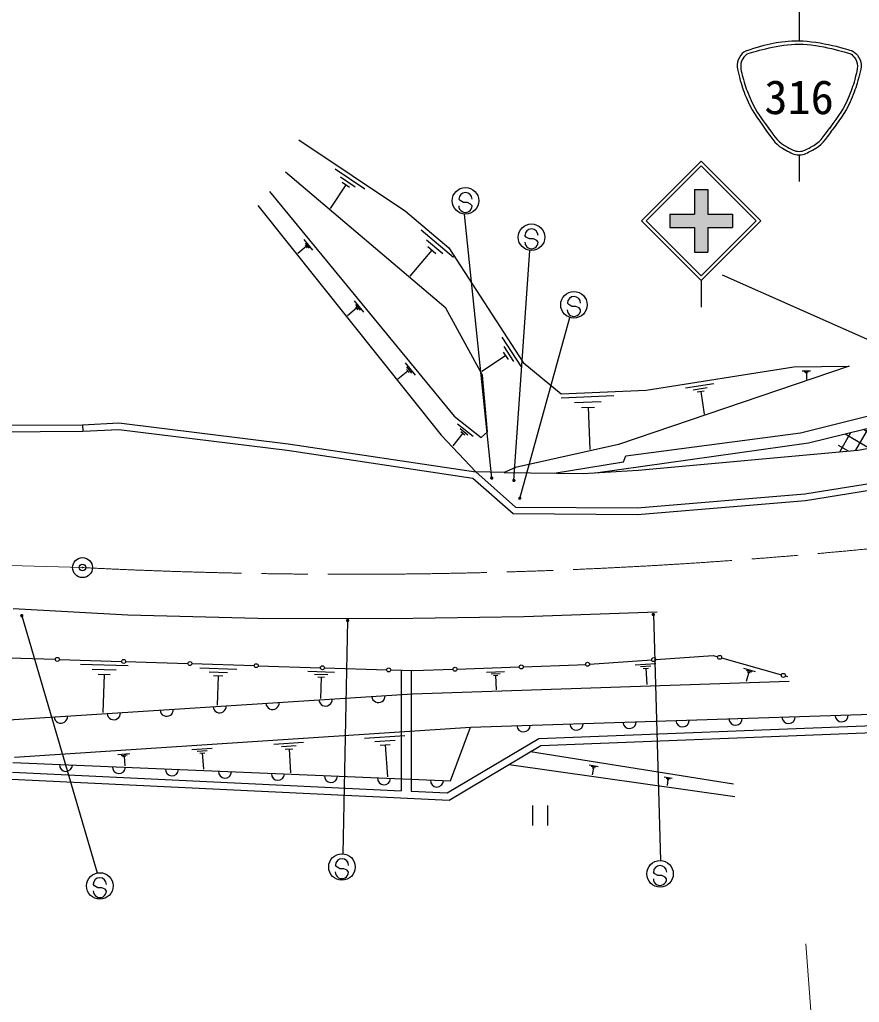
# Model space of a CAD drawing. Units: millimetres, scale not verified. Extents: x 40000 to 680000, y 20000 to 380000.
# Drawn here: x 461992 to 525306, y 243181 to 317290 of the extents above; entities that cross this region are included whole.
import ezdxf
from ezdxf.enums import TextEntityAlignment as Align

# ---------------------------------------------------------------- set-up
doc = ezdxf.new("R2010")
doc.units = ezdxf.units.MM
doc.header["$LTSCALE"] = 1000
doc.header["$PDMODE"] = 32
doc.header["$PDSIZE"] = 500
doc.linetypes.add('CHAIN', pattern=[18.5, 12, -1.5, 3.5, -1.5])
for name, color, linetype, lineweight in [('S-BGD', 7, 'Continuous', 25), ('S-BMK', 2, 'CHAIN', 13), ('S-BMK-SRVR', 3, 'Continuous', 25), ('S-STR-HTXT', 7, 'Continuous', 13), ('S-STR-STRC', 7, 'Continuous', 25)]:
    doc.layers.add(name, color=color, linetype=linetype, lineweight=lineweight)
doc.styles.add('ＭＳ ゴシック', font='')
doc.styles.get('ＭＳ ゴシック').set_extended_font_data('MS Gothic')

msp = doc.modelspace()

# ---------------------------------------------------------------- hatches: boundary and pattern name
at = {"layer": 'S-BGD'}
h = msp.add_hatch(dxfattribs=at)
h.set_pattern_fill('USER', color=256, style=0, pattern_type=2)
h.set_pattern_definition([(60, (527611, 285255), (-866.03, 500), []), (150, (527611, 285255), (-500, -866.03), [])])
h.paths.add_polyline_path([(527611, 285255), (527226, 286795), (523554, 285885), (523825, 284703), (525204, 284829)])
at = {"layer": 'S-STR-STRC'}
for points in [[(511025, 302611), (512886, 302610), (512886, 304470), (513886, 304470), (513886, 302610), (515745, 302610), (515745, 301610), (513885, 301610), (513885, 299750), (512885, 299750), (512885, 301610), (511025, 301611)], [(497629, 282838), (497608, 282843), (497586, 282844), (497564, 282842), (497543, 282835), (497524, 282825), (497506, 282812), (497491, 282797), (497480, 282778), (497471, 282758), (497466, 282737), (497465, 282715), (497467, 282694), (497473, 282673), (497483, 282653), (497496, 282636), (497512, 282621), (497530, 282609), (497550, 282600), (497572, 282595), (497593, 282594), (497615, 282597), (497636, 282603), (497655, 282613), (497673, 282626), (497688, 282642), (497700, 282660), (497708, 282680), (497713, 282701), (497715, 282723), (497712, 282745), (497706, 282765), (497696, 282785), (497683, 282802), (497667, 282817), (497649, 282829)], [(499300, 282663), (499279, 282668), (499257, 282669), (499236, 282667), (499215, 282660), (499195, 282650), (499178, 282637), (499163, 282622), (499151, 282603), (499142, 282583), (499137, 282562), (499136, 282540), (499139, 282519), (499145, 282498), (499155, 282478), (499168, 282461), (499184, 282446), (499202, 282434), (499222, 282425), (499243, 282420), (499265, 282419), (499287, 282422), (499307, 282428), (499327, 282438), (499344, 282451), (499359, 282467), (499371, 282485), (499380, 282505), (499385, 282526), (499386, 282548), (499384, 282570), (499377, 282590), (499367, 282610), (499354, 282627), (499339, 282642), (499320, 282654)], [(499744, 281320), (499723, 281325), (499701, 281326), (499679, 281323), (499658, 281317), (499639, 281307), (499621, 281294), (499606, 281278), (499595, 281260), (499586, 281240), (499581, 281219), (499580, 281197), (499582, 281175), (499588, 281155), (499598, 281135), (499611, 281118), (499627, 281103), (499645, 281091), (499665, 281082), (499687, 281077), (499708, 281076), (499730, 281078), (499751, 281085), (499770, 281094), (499788, 281108), (499803, 281123), (499815, 281142), (499823, 281162), (499828, 281183), (499830, 281205), (499827, 281226), (499821, 281247), (499811, 281267), (499798, 281284), (499782, 281299), (499764, 281311)], [(462193, 272462), (462172, 272467), (462150, 272469), (462128, 272466), (462108, 272460), (462088, 272450), (462071, 272437), (462056, 272421), (462044, 272403), (462035, 272383), (462030, 272362), (462029, 272340), (462031, 272318), (462038, 272297), (462047, 272278), (462060, 272261), (462076, 272246), (462095, 272234), (462115, 272225), (462136, 272220), (462158, 272219), (462179, 272221), (462200, 272228), (462220, 272237), (462237, 272250), (462252, 272266), (462264, 272285), (462272, 272305), (462277, 272326), (462279, 272347), (462276, 272369), (462270, 272390), (462260, 272409), (462247, 272427), (462231, 272442), (462213, 272454)], [(486759, 272097), (486737, 272102), (486716, 272103), (486694, 272100), (486673, 272094), (486654, 272084), (486636, 272071), (486621, 272056), (486609, 272037), (486601, 272017), (486596, 271996), (486594, 271974), (486597, 271953), (486603, 271932), (486613, 271912), (486626, 271895), (486642, 271880), (486660, 271868), (486680, 271859), (486701, 271854), (486723, 271853), (486745, 271856), (486766, 271862), (486785, 271872), (486803, 271885), (486818, 271901), (486830, 271919), (486838, 271939), (486843, 271960), (486844, 271982), (486842, 272003), (486836, 272024), (486826, 272044), (486813, 272061), (486797, 272076), (486779, 272088)], [(509810, 272545), (509789, 272550), (509767, 272552), (509746, 272549), (509725, 272543), (509706, 272533), (509688, 272520), (509673, 272504), (509661, 272486), (509653, 272466), (509648, 272445), (509646, 272423), (509649, 272401), (509655, 272380), (509665, 272361), (509678, 272343), (509694, 272328), (509712, 272317), (509732, 272308), (509753, 272303), (509775, 272302), (509797, 272304), (509817, 272310), (509837, 272320), (509854, 272333), (509869, 272349), (509881, 272367), (509890, 272387), (509895, 272409), (509896, 272430), (509894, 272452), (509887, 272473), (509878, 272492), (509865, 272510), (509849, 272525), (509830, 272537)]]:
    msp.add_hatch(color=256, dxfattribs=at).paths.add_polyline_path(points)

# ---------------------------------------------------------------- linework, layer by layer
at = {"layer": 'S-BGD'}
for p, q in [((483030, 308235), (491090, 302836)), ((494116, 295532), (482026, 305783)), ((485777, 306034), (488009, 304538)), ((486185, 305437), (487301, 304689)), ((486594, 304840), (485398, 303054)), ((486315, 305027), (486873, 304653)), ((480839, 304320), (494759, 287379)), ((479958, 303279), (493763, 285946)), ((491090, 302836), (494350, 300071)), ((492262, 301448), (494713, 299369)), ((483591, 300179), (482965, 299664)), ((483426, 300699), (484069, 299916)), ((483509, 300439), (483830, 300047)), ((483511, 300277), (483671, 300081)), ((492667, 300683), (493893, 299644)), ((492766, 300178), (493379, 299659)), ((493072, 299918), (491410, 297958)), ((494350, 300071), (499958, 291437)), ((487214, 296088), (487915, 295235)), ((487304, 295805), (487655, 295378)), ((487394, 295521), (486712, 294961)), ((487307, 295628), (487482, 295415)), ((496880, 290472), (494116, 295532)), ((498356, 293353), (499819, 291101)), ((498454, 292216), (498820, 291653)), ((498496, 292644), (499228, 291517)), ((491060, 291408), (491820, 290483)), ((498637, 291934), (496835, 290764)), ((499958, 291437), (502828, 289063)), ((491255, 290793), (490515, 290185)), ((491158, 291100), (491538, 290638)), ((491160, 290909), (491350, 290678)), ((524530, 291150), (507158, 285255)), ((509244, 289350), (520356, 291098)), ((520356, 291098), (524530, 291150)), ((520879, 286119), (539016, 290727)), ((520986, 290806), (521635, 290814)), ((521149, 290743), (521474, 290747)), ((521231, 290679), (521393, 290681)), ((521312, 290680), (521319, 290161)), ((497272, 286194), (496880, 290472)), ((512210, 289513), (514341, 289848)), ((521465, 285367), (541249, 290271)), ((502828, 289063), (509244, 289350)), ((512776, 289383), (513842, 289551)), ((513076, 289212), (513609, 289296)), ((513343, 289254), (513611, 287549)), ((502822, 288763), (506805, 288941)), ((503836, 288409), (505827, 288498)), ((525204, 284829), (546651, 288630)), ((504351, 288033), (505347, 288077)), ((504849, 288055), (504992, 284869)), ((466741, 286744), (469480, 286875)), ((469480, 286875), (482228, 285310)), ((494759, 287379), (496793, 285779)), ((494997, 286810), (496185, 285876)), ((434371, 286579), (466741, 286744)), ((434469, 286080), (466754, 286245)), ((466741, 286744), (466754, 286245)), ((466754, 286245), (469461, 286373)), ((469461, 286373), (482161, 284814)), ((495404, 286105), (494657, 285155)), ((495200, 286458), (495794, 285991)), ((495255, 286222), (495552, 285989)), ((496793, 285779), (497272, 286194)), ((507706, 284400), (520879, 286119)), ((493763, 285946), (496392, 283197)), ((505421, 283121), (521465, 285367)), ((482161, 284814), (496171, 282724)), ((482228, 285310), (496392, 283197)), ((507158, 285255), (499384, 283507)), ((508618, 283316), (525204, 284829)), ((502297, 283092), (507529, 283937)), ((507529, 283937), (507706, 284400)), ((496392, 283197), (499392, 280536)), ((498524, 283142), (496392, 283197)), ((499384, 283507), (498524, 283142)), ((498524, 283142), (504480, 283064)), ((504480, 283064), (508618, 283316)), ((521192, 281520), (532141, 283301)), ((496171, 282724), (499200, 280038)), ((521253, 281024), (532227, 282808)), ((508554, 280471), (521192, 281520)), ((508573, 279970), (521253, 281024)), ((499392, 280536), (508554, 280471)), ((499200, 280038), (508573, 279970)), ((461508, 272873), (470137, 272417)), ((470137, 272417), (479943, 272150)), ((479943, 272150), (489978, 272124)), ((489978, 272124), (500005, 272279)), ((500005, 272279), (510052, 272635)), ((459986, 269201), (462072, 269135)), ((462072, 269135), (464684, 269052)), ((464984, 269043), (469681, 268894)), ((509949, 269036), (514282, 269337)), ((514282, 269337), (514625, 269240)), ((514913, 269159), (519436, 267880)), ((466581, 268692), (470177, 268578)), ((467469, 268304), (469266, 268247)), ((469981, 268884), (474679, 268735)), ((474979, 268726), (479676, 268577)), ((475589, 268406), (478355, 268319)), ((479976, 268567), (484674, 268418)), ((484974, 268409), (489671, 268260)), ((491678, 268196), (494669, 268300)), ((494968, 268310), (499666, 268473)), ((499965, 268483), (504044, 268624)), ((504044, 268624), (504661, 268668)), ((504961, 268688), (509649, 269015)), ((508413, 268628), (509954, 268735)), ((508809, 268501), (509579, 268554)), ((509013, 268360), (509398, 268387)), ((509205, 268374), (509291, 267141)), ((516580, 268376), (517445, 268131)), ((467907, 267930), (468806, 267902)), ((468356, 267916), (468265, 265040)), ((476272, 268108), (477655, 268064)), ((476609, 267820), (477300, 267798)), ((476954, 267809), (476884, 265596)), ((483727, 268148), (485744, 268084)), ((484225, 267931), (485234, 267899)), ((484471, 267721), (484975, 267705)), ((484723, 267713), (484672, 266099)), ((489971, 268250), (491678, 268196)), ((490752, 268226), (490753, 266392)), ((491517, 268201), (491518, 266441)), ((497195, 268087), (498547, 268134)), ((497538, 267964), (498214, 267987)), ((497712, 267834), (498049, 267846)), ((497880, 267840), (497918, 266759)), ((516964, 268080), (516768, 267388)), ((516772, 268228), (517205, 268106)), ((516856, 268111), (517072, 268050)), ((519725, 267798), (519907, 267746)), ((491608, 266447), (520020, 267402)), ((490753, 266392), (490753, 263599)), ((491518, 266441), (491519, 263650)), ((495985, 263946), (528068, 264970)), ((461606, 261664), (495985, 263946)), ((494489, 259875), (495985, 263946)), ((501132, 263074), (529010, 264172)), ((487996, 263115), (491036, 263317)), ((490753, 263599), (490755, 260033)), ((491519, 263650), (491520, 260000)), ((501287, 262554), (529031, 263647)), ((474975, 262251), (476516, 262353)), ((481149, 262661), (483401, 262810)), ((481727, 262473), (482853, 262548)), ((488776, 262862), (490297, 262963)), ((489177, 262583), (489937, 262633)), ((489557, 262608), (489718, 260176)), ((494238, 258973), (501132, 263074)), ((494370, 258440), (501287, 262554)), ((469406, 261881), (470306, 261941)), ((469637, 261806), (470087, 261836)), ((469756, 261724), (469981, 261739)), ((469868, 261731), (469916, 261011)), ((475370, 262122), (476141, 262174)), ((475573, 261981), (475958, 262007)), ((475766, 261994), (475848, 260761)), ((482024, 262266), (482587, 262304)), ((482305, 262285), (482425, 260484)), ((500512, 262093), (515807, 259648)), ((461488, 261267), (494489, 259875)), ((498892, 261129), (515912, 258709)), ((504926, 261083), (505615, 260973)), ((505087, 260987), (505432, 260932)), ((505249, 260891), (505160, 260339)), ((505162, 260904), (505335, 260877)), ((461444, 260532), (490755, 259139)), ((510601, 260176), (511194, 260082)), ((460086, 260070), (494370, 258440)), ((490755, 260033), (490755, 259139)), ((491520, 260000), (491520, 259102)), ((510740, 260093), (511036, 260046)), ((510878, 260011), (510803, 259537)), ((510804, 260022), (510952, 259999)), ((491520, 259102), (494238, 258973)), ((500670, 258022), (500670, 256522)), ((501795, 258022), (501795, 256522))]:
    msp.add_line(p, q, dxfattribs=at)
msp.add_lwpolyline([(428467, 266150), (460764, 264456), (491608, 266447)], dxfattribs=at)
for centre in [(464834, 269048), (469831, 268889), (509799, 269025), (514769, 269200), (474829, 268731), (479826, 268572), (484824, 268414), (489821, 268255), (494818, 268305), (499815, 268478), (504811, 268678), (519580, 267839)]:
    msp.add_circle(centre, 150, dxfattribs=at)
for centre, start, end in [((485055, 266024), 183.69346, 3.69346), ((489047, 266282), 183.69346, 3.69346), ((477072, 265509), 183.69346, 3.69346), ((481063, 265766), 183.69346, 3.69346), ((465097, 264736), 183.69346, 3.69346), ((469088, 264993), 183.69346, 3.69346), ((473080, 265251), 183.69346, 3.69346), ((515975, 264584), 181.82772, 1.82772), ((519973, 264712), 181.82772, 1.82772), ((523971, 264839), 181.82772, 1.82772), ((499983, 264074), 181.82772, 1.82772), ((503981, 264202), 181.82772, 1.82772), ((507979, 264329), 181.82772, 1.82772), ((511977, 264457), 181.82772, 1.82772), ((465484, 261099), 177.5843, 357.5843), ((469481, 260930), 177.5843, 357.5843), ((473477, 260762), 177.5843, 357.5843), ((477474, 260593), 177.5843, 357.5843), ((481470, 260424), 177.5843, 357.5843), ((485466, 260256), 177.5843, 357.5843), ((489463, 260087), 177.5843, 357.5843), ((493459, 259919), 177.5843, 357.5843)]:
    msp.add_arc(centre, 500, start, end, dxfattribs=at)
at = {"layer": 'S-BMK'}
msp.add_line((366778, 278949), (466733, 275967), dxfattribs=at)
msp.add_arc((486831, 675462), 400000, 267.11997, 281.44392, dxfattribs=at)
at = {"layer": 'S-BMK-SRVR'}
msp.add_circle((466733, 275967), 750, dxfattribs=at)
msp.add_point((466733, 275967), dxfattribs=at)
at = {"layer": 'S-STR-HTXT'}
msp.add_line((521265, 247591), (522178, 235880), dxfattribs=at)
at = {"layer": 'S-STR-STRC'}
for p, q in [((520763, 332104), (520763, 315694)), ((520763, 307089), (520763, 305089)), ((508884, 302110), (513384, 306610)), ((509238, 302111), (513384, 306257)), ((517885, 302110), (513385, 306610)), ((517532, 302110), (513387, 306255)), ((512886, 304470), (513886, 304470)), ((512886, 304470), (512886, 302610)), ((513886, 304470), (513886, 302610)), ((495206, 303640), (495107, 303758)), ((495451, 303501), (495206, 303640)), ((495752, 303499), (495451, 303501)), ((495997, 303387), (495752, 303499)), ((496103, 303251), (495997, 303387)), ((497592, 282707), (495546, 302631)), ((511025, 302611), (511025, 301611)), ((511025, 302611), (512886, 302610)), ((513886, 302610), (515745, 302610)), ((515745, 302610), (515745, 301610)), ((508885, 302110), (513384, 297610)), ((509238, 302111), (513384, 297964)), ((513385, 297610), (517885, 302110)), ((513385, 297963), (517532, 302110)), ((500186, 300893), (500086, 301011)), ((500431, 300754), (500186, 300893)), ((511025, 301611), (512885, 301610)), ((512885, 301610), (512885, 299750)), ((513885, 301610), (515745, 301610)), ((513885, 301610), (513885, 299750)), ((500731, 300751), (500431, 300754)), ((500976, 300640), (500731, 300751)), ((501082, 300503), (500976, 300640)), ((499263, 282532), (500472, 299889)), ((512885, 299750), (513885, 299750)), ((543376, 285411), (514979, 298026)), ((513385, 297610), (513385, 295610)), ((503391, 295799), (503291, 295917)), ((503636, 295660), (503391, 295799)), ((503936, 295658), (503636, 295660)), ((504182, 295546), (503936, 295658)), ((504287, 295410), (504182, 295546)), ((499707, 281189), (503482, 294837)), ((462156, 272340), (467833, 252936)), ((509773, 272423), (510308, 253872)), ((486722, 271974), (486360, 254386)), ((485896, 253399), (485797, 253517)), ((486141, 253260), (485896, 253399)), ((486442, 253257), (486141, 253260)), ((486687, 253145), (486442, 253257)), ((486793, 253009), (486687, 253145)), ((509877, 252884), (509778, 253002)), ((510122, 252744), (509877, 252884)), ((510423, 252742), (510122, 252744)), ((510668, 252630), (510423, 252742)), ((467639, 251968), (467540, 252086)), ((510774, 252494), (510668, 252630)), ((467884, 251829), (467639, 251968)), ((468185, 251826), (467884, 251829)), ((468430, 251714), (468185, 251826)), ((468536, 251578), (468430, 251714))]:
    msp.add_line(p, q, dxfattribs=at)
for centre in [(495606, 303629), (500585, 300882), (503790, 295788), (486296, 253388), (510277, 252873), (468039, 251957)]:
    msp.add_circle(centre, 1000, dxfattribs=at)
for centre, start, end in [((495607, 303754), 359.55488, 179.55488), ((495603, 303254), 179.55488, 359.55488), ((500586, 301007), 359.55488, 179.55488), ((500582, 300507), 179.55488, 359.55488), ((503791, 295913), 359.55488, 179.55488), ((503787, 295413), 179.55488, 359.55488), ((486297, 253513), 359.55488, 179.55488), ((510278, 252998), 359.55488, 179.55488), ((486293, 253013), 179.55488, 359.55488), ((468039, 252082), 359.55488, 179.55488), ((510274, 252498), 179.55488, 359.55488), ((468036, 251582), 179.55488, 359.55488)]:
    msp.add_arc(centre, 500, start, end, dxfattribs=at)
for points, knots in [([(516763, 314946), (518463, 315475), (519174, 315700), (520763, 315694), (522353, 315687), (524525, 315019), (524763, 314946)], [0, 0, 0, 0, 1, 1, 1, 2, 2, 2, 2]), ([(516861, 314707), (517598, 314937), (519212, 315440), (520763, 315440), (522314, 315440), (524427, 314787), (524665, 314714)], [0, 0, 0, 0, 1, 1, 1, 2, 2, 2, 2]), ([(516763, 314946), (516527, 314799), (516415, 314677), (516263, 314446), (515943, 313955), (516129, 313521), (516263, 312946)], [0, 0, 0, 0, 1, 1, 1, 2, 2, 2, 2]), ([(516857, 314711), (516802, 314662), (516624, 314505), (516513, 314342), (516226, 313915), (516445, 313203), (516501, 313025)], [0, 0, 0, 0, 1, 1, 1, 2, 2, 2, 2]), ([(524667, 314714), (524723, 314665), (524902, 314507), (525013, 314342), (525302, 313915), (525081, 313202), (525026, 313023)], [0, 0, 0, 0, 1, 1, 1, 2, 2, 2, 2]), ([(524763, 314946), (525000, 314799), (525112, 314677), (525263, 314446), (525584, 313955), (525398, 313521), (525263, 312946)], [0, 0, 0, 0, 1, 1, 1, 2, 2, 2, 2]), ([(516263, 312946), (516444, 312247), (516531, 312018), (516763, 311446), (517192, 310391), (517501, 310036), (518263, 308946)], [0, 0, 0, 0, 1, 1, 1, 2, 2, 2, 2]), ([(516501, 313025), (516678, 312338), (516764, 312113), (516992, 311551), (517416, 310505), (517723, 310155), (518478, 309074)], [0, 0, 0, 0, 1, 1, 1, 2, 2, 2, 2]), ([(525026, 313025), (524849, 312338), (524763, 312113), (524535, 311551), (524111, 310505), (523804, 310155), (523049, 309074)], [0, 0, 0, 0, 1, 1, 1, 2, 2, 2, 2]), ([(525263, 312946), (525083, 312247), (524996, 312018), (524763, 311446), (524335, 310391), (524026, 310036), (523263, 308946)], [0, 0, 0, 0, 1, 1, 1, 2, 2, 2, 2]), ([(518440, 309122), (518975, 308415), (519175, 308015), (519900, 307662), (520222, 307506), (520406, 307355), (520763, 307355), (521121, 307355), (521305, 307506), (521626, 307662), (522352, 308015), (522552, 308415), (523087, 309122)], [0, 0, 0, 0, 1, 1, 1, 2, 2, 2, 3, 3, 3, 4, 4, 4, 4]), ([(518263, 308946), (518813, 308219), (519023, 307817), (519763, 307446), (520134, 307260), (520349, 307089), (520763, 307089), (521178, 307089), (521393, 307260), (521763, 307446), (522504, 307817), (522714, 308219), (523263, 308946)], [0, 0, 0, 0, 1, 1, 1, 2, 2, 2, 3, 3, 3, 4, 4, 4, 4])]:
    msp.add_open_spline(points, degree=3, knots=knots, dxfattribs=at)

# ---------------------------------------------------------------- texts
at = {"layer": 'S-STR-STRC', "style": 'ＭＳ ゴシック'}
msp.add_text('316', height=2566, dxfattribs=at).set_placement((520763, 311446), align=Align.MIDDLE_CENTER)

doc.saveas('drawing.dxf')
